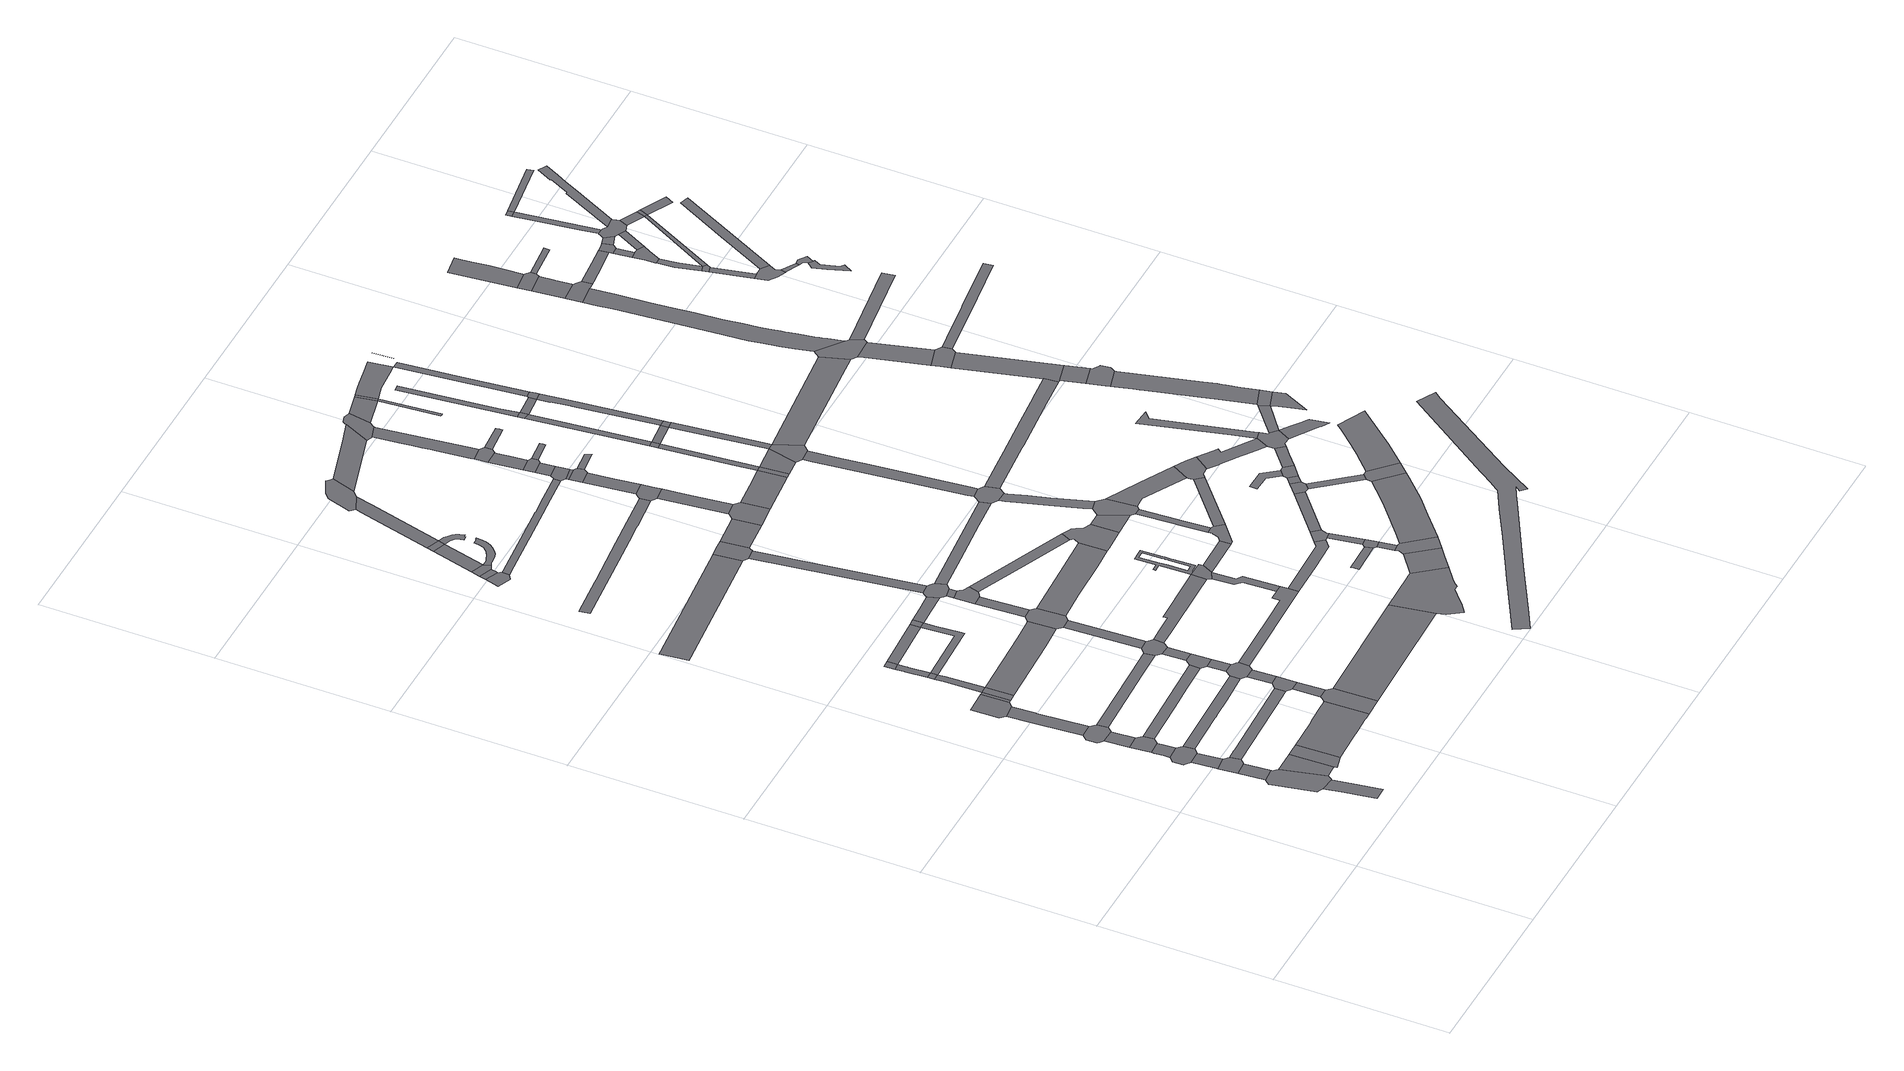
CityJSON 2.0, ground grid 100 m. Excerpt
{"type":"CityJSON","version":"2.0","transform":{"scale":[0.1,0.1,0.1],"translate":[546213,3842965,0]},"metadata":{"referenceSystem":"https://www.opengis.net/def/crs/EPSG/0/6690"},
"CityObjects":{
"road1":{"type":"Road","attributes":{"RoadStructureAttribute.sectionType":"1"},"geometry":[{"type":"MultiSurface","lod":"1","boundaries":[[[0,1,2,3,4,5,6,7,8,9]]]}]},
"road2":{"type":"Road","geometry":[{"type":"MultiSurface","lod":"1","boundaries":[[[10,11,12,13,14,15,16,17,0,9,18,19,20]]]}]},
"road3":{"type":"Road","attributes":{"RoadStructureAttribute.sectionType":"1"},"geometry":[{"type":"MultiSurface","lod":"1","boundaries":[[[21,22,23,24,12,11]]]}]},
"road4":{"type":"Road","geometry":[{"type":"MultiSurface","lod":"1","boundaries":[[[25,26,27,23,22,28,29,30]]]}]},
"road5":{"type":"Road","attributes":{"RoadStructureAttribute.sectionType":"1"},"geometry":[{"type":"MultiSurface","lod":"1","boundaries":[[[31,32,33,34,35,27,26]]]}]},
"road6":{"type":"Road","attributes":{"RoadStructureAttribute.sectionType":"1"},"geometry":[{"type":"MultiSurface","lod":"1","boundaries":[[[36,20,19,37]]]}]},
"road7":{"type":"Road","geometry":[{"type":"MultiSurface","lod":"1","boundaries":[[[38,39,40,41,42,43,33,32,44,45,46]]]}]},
"road8":{"type":"Road","attributes":{"RoadStructureAttribute.sectionType":"1"},"geometry":[{"type":"MultiSurface","lod":"1","boundaries":[[[47,48,49,50,51,52,53,39,38]]]}]},
"road9":{"type":"Road","geometry":[{"type":"MultiSurface","lod":"1","boundaries":[[[54,55,56,50,49,57,58]]]}]},
"road10":{"type":"Road","attributes":{"RoadStructureAttribute.sectionType":"1"},"geometry":[{"type":"MultiSurface","lod":"1","boundaries":[[[59,55,54,60]]]}]},
"road11":{"type":"Road","geometry":[{"type":"MultiSurface","lod":"1","boundaries":[[[61,62,36,37,63,64]]]}]},
"road12":{"type":"Road","geometry":[{"type":"MultiSurface","lod":"1","boundaries":[[[65,66,67,68,69,70,71,59,60,72,73,74,75,76]]]}]},
"road13":{"type":"Road","attributes":{"RoadStructureAttribute.sectionType":"1"},"geometry":[{"type":"MultiSurface","lod":"1","boundaries":[[[77,78,79,80,81,82,83,65,76]]]}]},
"road14":{"type":"Road","geometry":[{"type":"MultiSurface","lod":"1","boundaries":[[[84,85,86,87,81,80,88]]]}]},
"road15":{"type":"Road","attributes":{"RoadStructureAttribute.sectionType":"1"},"geometry":[{"type":"MultiSurface","lod":"1","boundaries":[[[89,90,91,92,93,30,29,94,95,96]]]}]},
"road16":{"type":"Road","attributes":{"RoadStructureAttribute.sectionType":"1"},"geometry":[{"type":"MultiSurface","lod":"1","boundaries":[[[97,84,88,98]]]}]},
"road17":{"type":"Road","attributes":{"RoadStructureAttribute.sectionType":"1"},"geometry":[{"type":"MultiSurface","lod":"1","boundaries":[[[99,100,101,102,103,61,64,104,105,106,107,108]]]}]},
"road18":{"type":"Road","geometry":[{"type":"MultiSurface","lod":"1","boundaries":[[[109,97,98,110]]]}]},
"road19":{"type":"Road","attributes":{"RoadStructureAttribute.sectionType":"1"},"geometry":[{"type":"MultiSurface","lod":"1","boundaries":[[[111,112,113,46,45,114,115,116,117,118]]]}]},
"road20":{"type":"Road","attributes":{"RoadStructureAttribute.sectionType":"1"},"geometry":[{"type":"MultiSurface","lod":"1","boundaries":[[[119,120,121,122,123,124,97,109]]]}]},
"road21":{"type":"Road","attributes":{"RoadStructureAttribute.sectionType":"1"},"geometry":[{"type":"MultiSurface","lod":"1","boundaries":[[[125,126,58,57,127,128,129]]]}]},
"road22":{"type":"Road","geometry":[{"type":"MultiSurface","lod":"1","boundaries":[[[130,131,132,122,121]]]}]},
"road23":{"type":"Road","attributes":{"RoadStructureAttribute.sectionType":"1"},"geometry":[{"type":"MultiSurface","lod":"1","boundaries":[[[133,134,135,136,137,138,139,140,141,142,131,130]]]}]},
"road24":{"type":"Road","attributes":{"RoadStructureAttribute.sectionType":"1"},"geometry":[{"type":"MultiSurface","lod":"1","boundaries":[[[143,144,145,146,73,72,147,148]]]}]},
"road25":{"type":"Road","geometry":[{"type":"MultiSurface","lod":"1","boundaries":[[[149,150,138,137]]]}]},
"road26":{"type":"Road","geometry":[{"type":"MultiSurface","lod":"1","boundaries":[[[151,152,153,154,99,108,155,156]]]}]},
"road27":{"type":"Road","attributes":{"RoadStructureAttribute.sectionType":"1"},"geometry":[{"type":"MultiSurface","lod":"1","boundaries":[[[157,158,159,153,152]]]}]},
"road28":{"type":"Road","geometry":[{"type":"MultiSurface","lod":"1","boundaries":[[[160,161,89,96,162,163,158,157]]]}]},
"road29":{"type":"Road","attributes":{"RoadStructureAttribute.sectionType":"1"},"geometry":[{"type":"MultiSurface","lod":"1","boundaries":[[[164,165,166,167,109,110,168,169]]]}]},
"road30":{"type":"Road","attributes":{"RoadStructureAttribute.sectionType":"1"},"geometry":[{"type":"MultiSurface","lod":"1","boundaries":[[[170,171,172,173,174,175,176,177,178,179,130,121]]]}]},
"road31":{"type":"Road","attributes":{"RoadStructureAttribute.sectionType":"1"},"geometry":[{"type":"MultiSurface","lod":"1","boundaries":[[[180,149,137,176]]]}]},
"road32":{"type":"Road","attributes":{"RoadStructureAttribute.sectionType":"1"},"geometry":[{"type":"MultiSurface","lod":"1","boundaries":[[[181,161,160,182]]]}]},
"road33":{"type":"Road","geometry":[{"type":"MultiSurface","lod":"1","boundaries":[[[183,184,185,186,111,118,187,188,181,182,189,190,191,192]]]}]},
"road34":{"type":"Road","attributes":{"RoadStructureAttribute.sectionType":"1"},"geometry":[{"type":"MultiSurface","lod":"1","boundaries":[[[193,194,195,186,185]]]}]},
"road35":{"type":"Road","geometry":[{"type":"MultiSurface","lod":"1","boundaries":[[[196,197,198,125,129,195,194]]]}]},
"road36":{"type":"Road","attributes":{"RoadStructureAttribute.sectionType":"1"},"geometry":[{"type":"MultiSurface","lod":"1","boundaries":[[[199,198,197,200]]]}]},
"road37":{"type":"Road","attributes":{"RoadStructureAttribute.sectionType":"1"},"geometry":[{"type":"MultiSurface","lod":"1","boundaries":[[[201,202,203,204,205,206]]]}]},
"road38":{"type":"Road","geometry":[{"type":"MultiSurface","lod":"1","boundaries":[[[207,208,209,210,211,212,143,148,199,200,213,214,215,216]]]}]},
"road39":{"type":"Road","geometry":[{"type":"MultiSurface","lod":"1","boundaries":[[[217,180,176,175]]]}]},
"road40":{"type":"Road","geometry":[{"type":"MultiSurface","lod":"1","boundaries":[[[218,219,220,221,222,223,224,225,226]]]}]},
"road41":{"type":"Road","attributes":{"RoadStructureAttribute.sectionType":"1"},"geometry":[{"type":"MultiSurface","lod":"1","boundaries":[[[227,228,210,209]]]}]},
"road42":{"type":"Road","attributes":{"RoadStructureAttribute.sectionType":"1"},"geometry":[{"type":"MultiSurface","lod":"1","boundaries":[[[229,218,226,230,231]]]}]},
"road43":{"type":"Road","geometry":[{"type":"MultiSurface","lod":"1","boundaries":[[[232,229,231,233,234]]]}]},
"road44":{"type":"Road","attributes":{"RoadStructureAttribute.sectionType":"1"},"geometry":[{"type":"MultiSurface","lod":"1","boundaries":[[[235,236,217,175,237,238]]]}]},
"road45":{"type":"Road","geometry":[{"type":"MultiSurface","lod":"1","boundaries":[[[239,240,164,169,241,228,227,242,243,244]]]}]},
"road46":{"type":"Road","attributes":{"RoadStructureAttribute.sectionType":"1"},"geometry":[{"type":"MultiSurface","lod":"1","boundaries":[[[245,156,155,246,247,248,249,250]]]}]},
"road47":{"type":"Road","attributes":{"RoadStructureAttribute.sectionType":"1"},"geometry":[{"type":"MultiSurface","lod":"1","boundaries":[[[251,232,234,252]]]}]},
"road48":{"type":"Road","attributes":{"RoadStructureAttribute.sectionType":"1"},"geometry":[{"type":"MultiSurface","lod":"1","boundaries":[[[253,254,240,239]]]}]},
"road49":{"type":"Road","attributes":{"RoadStructureAttribute.sectionType":"1"},"geometry":[{"type":"MultiSurface","lod":"1","boundaries":[[[255,256,257,258,259,260,261,262,263,264,265,266,267,268,269,270,271,272,273,274,234,233]]]}]},
"road50":{"type":"Road","geometry":[{"type":"MultiSurface","lod":"1","boundaries":[[[275,251,252,276]]]}]},
"road51":{"type":"Road","attributes":{"RoadStructureAttribute.sectionType":"1"},"geometry":[{"type":"MultiSurface","lod":"1","boundaries":[[[277,278,279,280,281,192,191,282,283]]]}]},
"road52":{"type":"Road","attributes":{"RoadStructureAttribute.sectionType":"1"},"geometry":[{"type":"MultiSurface","lod":"1","boundaries":[[[284,285,286,287]]]}]},
"road53":{"type":"Road","geometry":[{"type":"MultiSurface","lod":"1","boundaries":[[[288,289,287,286,254,253,290,291,292,293]]]}]},
"road54":{"type":"Road","geometry":[{"type":"MultiSurface","lod":"1","boundaries":[[[294,295,296,297,298,299,235,238,300,301,302,285,284,303,304,305,306]]]}]},
"road55":{"type":"Road","attributes":{"RoadStructureAttribute.sectionType":"1"},"geometry":[{"type":"MultiSurface","lod":"1","boundaries":[[[307,308,309,310,311,312,313,314,315,316,317,318,319,320,321]]]}]},
"road56":{"type":"Road","attributes":{"RoadStructureAttribute.sectionType":"1"},"geometry":[{"type":"MultiSurface","lod":"1","boundaries":[[[322,323,324,325,326,327,328,329,330,331,332,333,334,276,252]]]}]},
"road57":{"type":"Road","attributes":{"RoadStructureAttribute.sectionType":"1"},"geometry":[{"type":"MultiSurface","lod":"1","boundaries":[[[335,336,337,338,339,216,215,340,341,342]]]}]},
"road58":{"type":"Road","attributes":{"RoadStructureAttribute.sectionType":"1"},"geometry":[{"type":"MultiSurface","lod":"1","boundaries":[[[343,344,345,297,296]]]}]},
"road59":{"type":"Road","attributes":{"RoadStructureAttribute.sectionType":"1"},"geometry":[{"type":"MultiSurface","lod":"1","boundaries":[[[346,347,348,349,275,276]]]}]},
"road60":{"type":"Road","geometry":[{"type":"MultiSurface","lod":"1","boundaries":[[[350,351,201,206,352,345,344,353]]]}]},
"road61":{"type":"Road","attributes":{"RoadStructureAttribute.sectionType":"1"},"geometry":[{"type":"MultiSurface","lod":"1","boundaries":[[[354,355,244,243,356,357,358]]]}]},
"road62":{"type":"Road","attributes":{"RoadStructureAttribute.sectionType":"1"},"geometry":[{"type":"MultiSurface","lod":"1","boundaries":[[[359,360,361,362,363,224,223,364,365,366,367,368,369]]]}]},
"road63":{"type":"Road","attributes":{"RoadStructureAttribute.sectionType":"1"},"geometry":[{"type":"MultiSurface","lod":"1","boundaries":[[[293,292,370,371,372,373]]]}]},
"road64":{"type":"Road","geometry":[{"type":"MultiSurface","lod":"1","boundaries":[[[374,375,376,377,378,348,347,379,380,381]]]}]},
"road65":{"type":"Road","attributes":{"RoadStructureAttribute.sectionType":"1"},"geometry":[{"type":"MultiSurface","lod":"1","boundaries":[[[382,350,353,383]]]}]},
"road66":{"type":"Road","attributes":{"RoadStructureAttribute.sectionType":"1"},"geometry":[{"type":"MultiSurface","lod":"1","boundaries":[[[384,385,386,387,388,389,278,277]]]}]},
"road67":{"type":"Road","geometry":[{"type":"MultiSurface","lod":"1","boundaries":[[[390,391,392,335,342,387,386,393]]]}]},
"road68":{"type":"Road","geometry":[{"type":"MultiSurface","lod":"1","boundaries":[[[394,395,396,397,245,250,398,399,400,401,402,403,404,405,406,407]]]}]},
"road69":{"type":"Road","geometry":[{"type":"MultiSurface","lod":"1","boundaries":[[[335,392,408,409,410,411,412,413,414,415,416,417,418,419,420,421,422,423,424],[425,426,427,428,429,430,431,432,433,434,435,436,437,438]]]}]},
"road70":{"type":"Road","attributes":{"RoadStructureAttribute.sectionType":"1"},"geometry":[{"type":"MultiSurface","lod":"1","boundaries":[[[439,440,306,305,441,442,443]]]}]},
"road71":{"type":"Road","geometry":[{"type":"MultiSurface","lod":"1","boundaries":[[[444,445,446,382,383,447,448]]]}]},
"road72":{"type":"Road","attributes":{"RoadStructureAttribute.sectionType":"1"},"geometry":[{"type":"MultiSurface","lod":"1","boundaries":[[[449,393,386,450]]]}]},
"road73":{"type":"Road","geometry":[{"type":"MultiSurface","lod":"1","boundaries":[[[451,452,283,282,453,454,455]]]}]},
"road74":{"type":"Road","attributes":{"RoadStructureAttribute.sectionType":"1"},"geometry":[{"type":"MultiSurface","lod":"1","boundaries":[[[456,457,458,459,460,445,444]]]}]},
"road75":{"type":"Road","geometry":[{"type":"MultiSurface","lod":"1","boundaries":[[[461,462,463,464,307,321,465,459,458]]]}]},
"road76":{"type":"Road","geometry":[{"type":"MultiSurface","lod":"1","boundaries":[[[466,467,468,469,373,372,371,470,471,354,358,472,473,474]]]}]},
"road77":{"type":"Road","geometry":[{"type":"MultiSurface","lod":"1","boundaries":[[[475,476,477,478,479]]]}]},
"road78":{"type":"Road","attributes":{"RoadStructureAttribute.sectionType":"1"},"geometry":[{"type":"MultiSurface","lod":"1","boundaries":[[[480,481,482,463,462]]]}]},
"road79":{"type":"Road","attributes":{"RoadStructureAttribute.sectionType":"1"},"geometry":[{"type":"MultiSurface","lod":"1","boundaries":[[[483,484,381,380,485,486,487,488]]]}]},
"road80":{"type":"Road","attributes":{"RoadStructureAttribute.sectionType":"1"},"geometry":[{"type":"MultiSurface","lod":"1","boundaries":[[[489,490,394,407,491,492]]]}]},
"road81":{"type":"Road","geometry":[{"type":"MultiSurface","lod":"1","boundaries":[[[493,494,495,496,359,369,497,498]]]}]},
"road82":{"type":"Road","attributes":{"RoadStructureAttribute.sectionType":"1"},"geometry":[{"type":"MultiSurface","lod":"1","boundaries":[[[498,497,499,500]]]}]},
"road83":{"type":"Road","geometry":[{"type":"MultiSurface","lod":"1","boundaries":[[[500,499,482,481,501,502]]]}]},
"road84":{"type":"Road","attributes":{"RoadStructureAttribute.sectionType":"1"},"geometry":[{"type":"MultiSurface","lod":"1","boundaries":[[[503,504,495,494]]]}]},
"road85":{"type":"Road","attributes":{"RoadStructureAttribute.sectionType":"1"},"geometry":[{"type":"MultiSurface","lod":"1","boundaries":[[[505,506,448,447,507]]]}]},
"road86":{"type":"Road","geometry":[{"type":"MultiSurface","lod":"1","boundaries":[[[508,509,510,511,512,513,514,449,450,515,516,517]]]}]},
"road87":{"type":"Road","geometry":[{"type":"MultiSurface","lod":"1","boundaries":[[[518,519,504,503,520,521]]]}]},
"road88":{"type":"Road","attributes":{"RoadStructureAttribute.sectionType":"1"},"geometry":[{"type":"MultiSurface","lod":"1","boundaries":[[[522,474,473,523]]]}]},
"road89":{"type":"Road","attributes":{"RoadStructureAttribute.sectionType":"1"},"geometry":[{"type":"MultiSurface","lod":"1","boundaries":[[[524,525,526,527,519,518]]]}]},
"road90":{"type":"Road","attributes":{"RoadStructureAttribute.sectionType":"1"},"geometry":[{"type":"MultiSurface","lod":"1","boundaries":[[[528,529,530,531]]]}]},
"road91":{"type":"Road","geometry":[{"type":"MultiSurface","lod":"1","boundaries":[[[532,533,475,479,529,528]]]}]},
"road92":{"type":"Road","attributes":{"RoadStructureAttribute.sectionType":"1"},"geometry":[{"type":"MultiSurface","lod":"1","boundaries":[[[534,535,533,532]]]}]},
"road93":{"type":"Road","geometry":[{"type":"MultiSurface","lod":"1","boundaries":[[[536,451,455,535,534,537,538]]]}]},
"road94":{"type":"Road","geometry":[{"type":"MultiSurface","lod":"1","boundaries":[[[531,530,539,540,489,492,541,542]]]}]},
"road95":{"type":"Road","geometry":[{"type":"MultiSurface","lod":"1","boundaries":[[[543,544,527,526,545,546,547]]]}]},
"road96":{"type":"Road","attributes":{"RoadStructureAttribute.sectionType":"1"},"geometry":[{"type":"MultiSurface","lod":"1","boundaries":[[[548,549,550,510,509,551,552,553]]]}]},
"road97":{"type":"Road","geometry":[{"type":"MultiSurface","lod":"1","boundaries":[[[554,555,556,557,502,501]]]}]},
"road98":{"type":"Road","attributes":{"RoadStructureAttribute.sectionType":"1"},"geometry":[{"type":"MultiSurface","lod":"1","boundaries":[[[558,559,560,561,562,563,564,565,566,567,544,543]]]}]},
"road99":{"type":"Road","geometry":[{"type":"MultiSurface","lod":"1","boundaries":[[[568,569,570,571,522,523,572,548,553,573,574,575]]]}]},
"road100":{"type":"Road","attributes":{"RoadStructureAttribute.sectionType":"1"},"geometry":[{"type":"MultiSurface","lod":"1","boundaries":[[[576,577,578,579,580,569,568,581,582,583,584,585]]]}]},
"road101":{"type":"Road","geometry":[{"type":"MultiSurface","lod":"1","boundaries":[[[586,587,588,521,520]]]}]},
"road102":{"type":"Road","geometry":[{"type":"MultiSurface","lod":"1","boundaries":[[[589,590,591,439,443,576,585,592,593]]]}]},
"road103":{"type":"Road","geometry":[{"type":"MultiSurface","lod":"1","boundaries":[[[594,505,507,595]]]}]},
"road104":{"type":"Road","geometry":[{"type":"MultiSurface","lod":"1","boundaries":[[[596,597,598,599,483,488,600,561,560,601,602,603]]]}]},
"road105":{"type":"Road","geometry":[{"type":"MultiSurface","lod":"1","boundaries":[[[604,605,606,547,546]]]}]},
"road106":{"type":"Road","attributes":{"RoadStructureAttribute.sectionType":"1"},"geometry":[{"type":"MultiSurface","lod":"1","boundaries":[[[607,608,609,505,594]]]}]},
"road107":{"type":"Road","attributes":{"RoadStructureAttribute.sectionType":"1"},"geometry":[{"type":"MultiSurface","lod":"1","boundaries":[[[610,611,612,613,614,615,616,617,618,590,589]]]}]},
"road108":{"type":"Road","attributes":{"RoadStructureAttribute.sectionType":"1"},"geometry":[{"type":"MultiSurface","lod":"1","boundaries":[[[619,620,594,595,621]]]}]},
"road109":{"type":"Road","attributes":{"RoadStructureAttribute.sectionType":"1"},"geometry":[{"type":"MultiSurface","lod":"1","boundaries":[[[622,536,538,623]]]}]},
"road110":{"type":"Road","attributes":{"RoadStructureAttribute.sectionType":"1"},"geometry":[{"type":"MultiSurface","lod":"1","boundaries":[[[624,517,516,625]]]}]},
"road111":{"type":"Road","geometry":[{"type":"MultiSurface","lod":"1","boundaries":[[[626,627,608,607]]]}]},
"road112":{"type":"Road","attributes":{"RoadStructureAttribute.sectionType":"1"},"geometry":[{"type":"MultiSurface","lod":"1","boundaries":[[[628,575,574,629,630,631,632,633,634]]]}]},
"road113":{"type":"Road","geometry":[{"type":"MultiSurface","lod":"1","boundaries":[[[635,619,621,614,613,636]]]}]},
"road114":{"type":"Road","attributes":{"RoadStructureAttribute.sectionType":"1"},"geometry":[{"type":"MultiSurface","lod":"1","boundaries":[[[637,603,602,638,639,640]]]}]},
"road115":{"type":"Road","attributes":{"RoadStructureAttribute.sectionType":"1"},"geometry":[{"type":"MultiSurface","lod":"1","boundaries":[[[641,642,627,626,643]]]}]},
"road116":{"type":"Road","attributes":{"RoadStructureAttribute.sectionType":"1"},"geometry":[{"type":"MultiSurface","lod":"1","boundaries":[[[644,645,646,647,648,542,541,649,650,651,652]]]}]},
"road117":{"type":"Road","attributes":{"RoadStructureAttribute.sectionType":"1"},"geometry":[{"type":"MultiSurface","lod":"1","boundaries":[[[653,654,626,607,655,656]]]}]},
"road118":{"type":"Road","attributes":{"RoadStructureAttribute.sectionType":"1"},"geometry":[{"type":"MultiSurface","lod":"1","boundaries":[[[657,658,659,660,661,662,663,664,665,666,667,668,669,670,671,672,673,674,675,676,677,678,679]]]}]},
"road119":{"type":"Road","geometry":[{"type":"MultiSurface","lod":"1","boundaries":[[[680,681,682,683,684,640]]]}]},
"road120":{"type":"Road","attributes":{"RoadStructureAttribute.sectionType":"1"},"geometry":[{"type":"MultiSurface","lod":"1","boundaries":[[[685,686,687,656,688,689,619,635]]]}]},
"road121":{"type":"Road","geometry":[{"type":"MultiSurface","lod":"1","boundaries":[[[690,691,692,641,643]]]}]},
"road122":{"type":"Road","geometry":[{"type":"MultiSurface","lod":"1","boundaries":[[[693,622,623,694,695,696]]]}]},
"road123":{"type":"Road","geometry":[{"type":"MultiSurface","lod":"1","boundaries":[[[697,637,640,684]]]}]},
"road124":{"type":"Road","geometry":[{"type":"MultiSurface","lod":"1","boundaries":[[[698,699,653,656,687]]]}]},
"road125":{"type":"Road","attributes":{"RoadStructureAttribute.sectionType":"1"},"geometry":[{"type":"MultiSurface","lod":"1","boundaries":[[[700,701,702,703,692,691]]]}]},
"road126":{"type":"Road","geometry":[{"type":"MultiSurface","lod":"1","boundaries":[[[704,705,706,707,708,709]]]}]},
"road127":{"type":"Road","attributes":{"RoadStructureAttribute.sectionType":"1"},"geometry":[{"type":"MultiSurface","lod":"1","boundaries":[[[710,690,643,711,712]]]}]},
"road128":{"type":"Road","attributes":{"RoadStructureAttribute.sectionType":"1"},"geometry":[{"type":"MultiSurface","lod":"1","boundaries":[[[713,693,696,714]]]}]},
"road129":{"type":"Road","geometry":[{"type":"MultiSurface","lod":"1","boundaries":[[[715,634,633,716,717,624,625,718,719,720,721,722]]]}]},
"road130":{"type":"Road","attributes":{"RoadStructureAttribute.sectionType":"1"},"geometry":[{"type":"MultiSurface","lod":"1","boundaries":[[[695,694,723,724]]]}]},
"road131":{"type":"Road","attributes":{"RoadStructureAttribute.sectionType":"1"},"geometry":[{"type":"MultiSurface","lod":"1","boundaries":[[[725,726,727,728,712,729,730,731,732,733,734,653,699]]]}]},
"road132":{"type":"Road","geometry":[{"type":"MultiSurface","lod":"1","boundaries":[[[709,708,713,714,735,736]]]}]},
"road133":{"type":"Road","attributes":{"RoadStructureAttribute.sectionType":"1"},"geometry":[{"type":"MultiSurface","lod":"1","boundaries":[[[737,738,739,740,697,684,741,742,743,744,745]]]}]},
"road134":{"type":"Road","geometry":[{"type":"MultiSurface","lod":"1","boundaries":[[[746,747,748,710,712,728]]]}]},
"road135":{"type":"Road","geometry":[{"type":"MultiSurface","lod":"1","boundaries":[[[749,724,723,750,644,652,751,752]]]}]},
"road136":{"type":"Road","attributes":{"RoadStructureAttribute.sectionType":"1"},"geometry":[{"type":"MultiSurface","lod":"1","boundaries":[[[753,754,755,756,757,758,593,592,759,760,761,762]]]}]},
"road137":{"type":"Road","attributes":{"RoadStructureAttribute.sectionType":"1"},"geometry":[{"type":"MultiSurface","lod":"1","boundaries":[[[763,764,765,748,747,766,767,768]]]}]},
"road138":{"type":"Road","attributes":{"RoadStructureAttribute.sectionType":"1"},"geometry":[{"type":"MultiSurface","lod":"1","boundaries":[[[769,770,771,772,773,722,721,774,775,776,777,778,779,780]]]}]},
"road139":{"type":"Road","attributes":{"RoadStructureAttribute.sectionType":"1"},"geometry":[{"type":"MultiSurface","lod":"1","boundaries":[[[781,736,735,782,783]]]}]},
"road140":{"type":"Road","attributes":{"RoadStructureAttribute.sectionType":"1"},"geometry":[{"type":"MultiSurface","lod":"1","boundaries":[[[784,635,636,785,786]]]}]},
"road141":{"type":"Road","attributes":{"RoadStructureAttribute.sectionType":"1"},"geometry":[{"type":"MultiSurface","lod":"1","boundaries":[[[787,788,789]]]}]},
"road142":{"type":"Road","geometry":[{"type":"MultiSurface","lod":"1","boundaries":[[[790,791,780,779,781,783,792,793,794,795]]]}]},
"road143":{"type":"Road","attributes":{"RoadStructureAttribute.sectionType":"1"},"geometry":[{"type":"MultiSurface","lod":"1","boundaries":[[[796,797,798,799,800,801,780,791]]]}]},
"road144":{"type":"Road","attributes":{"RoadStructureAttribute.sectionType":"1"},"geometry":[{"type":"MultiSurface","lod":"1","boundaries":[[[802,803,804,805,806,807,808,752,751,809,810,811]]]}]},
"road145":{"type":"Road","attributes":{"RoadStructureAttribute.sectionType":"1"},"geometry":[{"type":"MultiSurface","lod":"1","boundaries":[[[812,813,814,815,816,794,793,817,818,819,820,821]]]}]},
"road146":{"type":"Road","attributes":{"RoadStructureAttribute.sectionType":"1"},"geometry":[{"type":"MultiSurface","lod":"1","boundaries":[[[822,795,794,823]]]}]},
"road147":{"type":"Road","attributes":{"function":"3","RoadStructureAttribute.sectionType":"1"},"geometry":[{"type":"MultiSurface","lod":"1","boundaries":[[[824,823,825,826,827,828,829,830]]]}]},
"road148":{"type":"Road","geometry":[{"type":"MultiSurface","lod":"1","boundaries":[[[831,832,833,822,823,824]]]}]},
"road149":{"type":"Road","attributes":{"function":"3","RoadStructureAttribute.sectionType":"1"},"geometry":[{"type":"MultiSurface","lod":"1","boundaries":[[[834,835,836,837,838,839,840,841,842,843,844,845,846,847,848,849,850,832,831]]]}]},
"road150":{"type":"Road","geometry":[{"type":"MultiSurface","lod":"1","boundaries":[[[851,852,853,854]]]}]},
"road151":{"type":"Road","geometry":[{"type":"MultiSurface","lod":"1","boundaries":[[[855,856,857,854,853,858,841,840,859,860,861,862]]]}]},
"road152":{"type":"Road","attributes":{"function":"3","RoadStructureAttribute.sectionType":"1"},"geometry":[{"type":"MultiSurface","lod":"1","boundaries":[[[863,864,865,866,867,753,762,852,851]]]}]},
"road153":{"type":"Road","attributes":{"function":"3","RoadStructureAttribute.sectionType":"1"},"geometry":[{"type":"MultiSurface","lod":"1","boundaries":[[[868,869,870,871,872]]]}]},
"road154":{"type":"Road","geometry":[{"type":"MultiSurface","lod":"1","boundaries":[[[873,784,786,869,868,874,875,876,877,878]]]}]},
"road155":{"type":"Road","geometry":[{"type":"MultiSurface","lod":"1","boundaries":[[[879,872,871,880,866,865,881,882,883]]]}]},
"road156":{"type":"Road","attributes":{"function":"3","RoadStructureAttribute.sectionType":"1"},"geometry":[{"type":"MultiSurface","lod":"1","boundaries":[[[884,885,886,887,888,889,890,891,892,893,894,895,896,897,898,899,900,901,902,903,904,905,906,907,908,909,910,911,873,878]]]}]},
"road157":{"type":"Road","geometry":[{"type":"MultiSurface","lod":"1","boundaries":[[[912,913,914,903,902,915,916,917]]]}]},
"road158":{"type":"Road","attributes":{"function":"3","RoadStructureAttribute.sectionType":"1"},"geometry":[{"type":"MultiSurface","lod":"1","boundaries":[[[918,919,920,921,922,914,913]]]}]},
"road159":{"type":"Road","geometry":[{"type":"MultiSurface","lod":"1","boundaries":[[[923,924,925,926,922,921,927,928,929]]]}]},
"road160":{"type":"Road","attributes":{"function":"3","RoadStructureAttribute.sectionType":"1"},"geometry":[{"type":"MultiSurface","lod":"1","boundaries":[[[930,931,932,933,934,935,936,926,925]]]}]},
"road161":{"type":"Road","attributes":{"RoadStructureAttribute.sectionType":"1"},"geometry":[{"type":"MultiSurface","lod":"1","boundaries":[[[937,938,877,876,939]]]}]},
"road162":{"type":"Road","attributes":{"RoadStructureAttribute.sectionType":"1"},"geometry":[{"type":"MultiSurface","lod":"1","boundaries":[[[940,941,942,943,944,883,882,945,946]]]}]},
"road163":{"type":"Road","attributes":{"RoadStructureAttribute.sectionType":"1"},"geometry":[{"type":"MultiSurface","lod":"1","boundaries":[[[947,948,917,916,949,950,951,952]]]}]},
"road164":{"type":"Road","attributes":{"RoadStructureAttribute.sectionType":"1"},"geometry":[{"type":"MultiSurface","lod":"1","boundaries":[[[953,954,955,956,929,928]]]}]},
"road165":{"type":"Road","attributes":{"RoadStructureAttribute.sectionType":"1"},"geometry":[{"type":"MultiSurface","lod":"1","boundaries":[[[957,958,959,960,961]]]}]},
"road166":{"type":"Road","geometry":[{"type":"MultiSurface","lod":"1","boundaries":[[[962,963,959,958,964]]]}]},
"road167":{"type":"Road","geometry":[{"type":"MultiSurface","lod":"1","boundaries":[[[961,960,965,966,967,968,969,970,971]]]}]},
"road168":{"type":"Road","attributes":{"RoadStructureAttribute.sectionType":"1"},"geometry":[{"type":"MultiSurface","lod":"1","boundaries":[[[972,973,974,975,963,962]]]}]},
"road169":{"type":"Road","attributes":{"RoadStructureAttribute.sectionType":"1"},"geometry":[{"type":"MultiSurface","lod":"1","boundaries":[[[976,977,978,979]]]}]},
"road170":{"type":"Road","geometry":[{"type":"MultiSurface","lod":"1","boundaries":[[[979,978,980,981,974,973,982,983,984]]]}]},
"road171":{"type":"Road","attributes":{"RoadStructureAttribute.sectionType":"1"},"geometry":[{"type":"MultiSurface","lod":"1","boundaries":[[[968,967,985,986,987]]]}]},
"road172":{"type":"Road","geometry":[{"type":"MultiSurface","lod":"1","boundaries":[[[988,989,947,952,977,976,990]]]}]},
"road173":{"type":"Road","attributes":{"RoadStructureAttribute.sectionType":"1"},"geometry":[{"type":"MultiSurface","lod":"1","boundaries":[[[991,992,993,994,995,996,997,998,999]]]}]},
"road174":{"type":"Road","geometry":[{"type":"MultiSurface","lod":"1","boundaries":[[[1000,987,986,1001,991,999,1002]]]}]},
"road175":{"type":"Road","attributes":{"RoadStructureAttribute.sectionType":"1"},"geometry":[{"type":"MultiSurface","lod":"1","boundaries":[[[1003,988,990,1004]]]}]},
"road176":{"type":"Road","attributes":{"RoadStructureAttribute.sectionType":"1"},"geometry":[{"type":"MultiSurface","lod":"1","boundaries":[[[1005,984,983,1006]]]}]},
"road177":{"type":"Road","attributes":{"RoadStructureAttribute.sectionType":"1"},"geometry":[{"type":"MultiSurface","lod":"1","boundaries":[[[1007,962,964,1008]]]}]},
"road178":{"type":"Road","geometry":[{"type":"MultiSurface","lod":"1","boundaries":[[[1009,1010,1011,1003,1004,1005,1006,1012,1013,1014,1015,1016,1017,1018,1019,1020,1021,1022]]]}]},
"road179":{"type":"Road","attributes":{"RoadStructureAttribute.sectionType":"1"},"geometry":[{"type":"MultiSurface","lod":"1","boundaries":[[[1023,1024,1025,1026,1027,1009,1022]]]}]},
"road180":{"type":"Road","geometry":[{"type":"MultiSurface","lod":"1","boundaries":[[[1028,1029,1025,1024]]]}]},
"road181":{"type":"Road","attributes":{"RoadStructureAttribute.sectionType":"1"},"geometry":[{"type":"MultiSurface","lod":"1","boundaries":[[[1030,1031,971,970,1032,1033]]]}]},
"road182":{"type":"Road","attributes":{"RoadStructureAttribute.sectionType":"1"},"geometry":[{"type":"MultiSurface","lod":"1","boundaries":[[[1015,1014,1007,1034]]]}]},
"road183":{"type":"Road","geometry":[{"type":"MultiSurface","lod":"1","boundaries":[[[1034,1007,1008,1035]]]}]},
"road184":{"type":"Road","attributes":{"RoadStructureAttribute.sectionType":"1"},"geometry":[{"type":"MultiSurface","lod":"1","boundaries":[[[1035,1008,1036,1037]]]}]},
"road185":{"type":"Road","attributes":{"RoadStructureAttribute.sectionType":"1"},"geometry":[{"type":"MultiSurface","lod":"1","boundaries":[[[1038,1028,1024,1039]]]}]},
"road186":{"type":"Road","attributes":{"RoadStructureAttribute.sectionType":"1"},"geometry":[{"type":"MultiSurface","lod":"1","boundaries":[[[1040,1041,1042,1043,1044,1019,1018,1045,1046,1047,1048]]]}]}
},
"vertices":[
[487,417,0],[506,306,0],[522,208,0],[534,134,0],[614,138,0],[605,192,0],[605,196,0],[601,221,0],[587,307,0],[571,408,0],
[504,718,0],[504,720,0],[422,713,0],[399,684,0],[398,683,0],[452,436,0],[453,435,0],[472,425,0],[575,415,0],[591,440,0],[530,689,0],
[494,836,0],[491,871,0],[411,864,0],[424,715,0],
[502,966,0],[480,984,0],[402,972,0],[507,887,0],[518,898,0],[510,959,0],
[480,987,0],[468,1122,0],[388,1118,0],[389,1117,0],[401,980,0],
[660,693,0],[666,443,0],
[458,1238,0],[379,1235,0],[360,1217,0],[351,1208,0],[354,1147,0],[365,1137,0],[484,1139,0],[492,1148,0],[487,1210,0],
[456,1261,0],[453,1316,0],[451,1343,0],[372,1337,0],[373,1323,0],[377,1270,0],[379,1236,0],
[443,1460,0],[363,1455,0],[368,1396,0],[477,1372,0],[472,1431,0],
[353,1595,0],[433,1595,0],
[744,696,0],[699,694,0],[670,424,0],[750,446,0],
[346,1713,0],[345,1712,0],[328,1692,0],[320,1682,0],[322,1621,0],[334,1612,0],[353,1597,0],[458,1624,0],[453,1685,0],[443,1695,0],[425,1712,0],[424,1713,0],
[404,2005,0],[404,2007,0],[395,2138,0],[395,2139,0],[315,2131,0],[324,2001,0],[328,1957,0],
[417,2326,0],[283,2320,0],[288,2161,0],[314,2132,0],[423,2166,0],
[1105,984,0],[919,976,0],[587,962,0],[572,961,0],[562,961,0],[919,915,0],[974,918,0],[1107,924,0],
[435,2327,0],[440,2167,0],
[1118,711,0],[1085,710,0],[1082,709,0],[954,703,0],[922,701,0],[924,453,0],[978,455,0],[1073,458,0],[1088,459,0],[1126,460,0],
[478,2329,0],[483,2169,0],
[1098,1234,0],[916,1226,0],[746,1219,0],[758,1160,0],[772,1160,0],[785,1161,0],[917,1166,0],[1097,1175,0],
[468,2554,0],[467,2556,0],[466,2592,0],[426,2590,0],[428,2555,0],[428,2553,0],
[1088,1458,0],[914,1450,0],[740,1383,0],[915,1392,0],[1087,1398,0],
[464,2632,0],[424,2630,0],[426,2599,0],
[455,2756,0],[455,2761,0],[454,2773,0],[454,2774,0],[452,2812,0],[412,2809,0],[414,2772,0],[414,2771,0],[415,2760,0],[415,2753,0],
[1072,1710,0],[912,1703,0],[860,1701,0],[531,1688,0],[912,1644,0],[1079,1650,0],
[450,2872,0],[409,2870,0],
[1216,732,0],[1206,744,0],[1145,742,0],[1136,731,0],[1240,464,0],[1232,714,0],
[1198,902,0],[1139,899,0],[1141,852,0],
[1193,1016,0],[1133,1013,0],[1119,914,0],[1128,907,0],
[1046,2356,0],[1016,2354,0],[905,2347,0],[496,2330,0],[907,2188,0],[1055,2198,0],
[808,2608,0],[824,2609,0],[822,2627,0],[812,2776,0],[811,2824,0],[810,2834,0],[770,2832,0],[771,2822,0],[773,2776,0],[781,2646,0],
[767,2892,0],
[1127,1151,0],[1187,1151,0],
[1203,1249,0],[1193,1257,0],[1182,1266,0],[1122,1266,0],[1110,1165,0],[1117,1159,0],[1197,1162,0],[1202,1168,0],[1211,1179,0],[1214,1239,0],
[1178,1352,0],[1177,1375,0],[1117,1372,0],
[1176,1395,0],[1171,1490,0],[1112,1488,0],
[1105,1623,0],[1165,1620,0],
[844,4044,0],[28,3956,0],[6,3954,0],[24,3794,0],[51,3797,0],[861,3885,0],
[1181,1723,0],[1172,1730,0],[1161,1738,0],[1102,1738,0],[1092,1729,0],[1083,1720,0],[1175,1633,0],[1183,1643,0],[1191,1653,0],[1193,1713,0],
[808,2895,0],
[164,5012,0],[143,4930,0],[219,4900,0],[236,4911,0],[245,4917,0],[250,4918,0],[251,4959,0],[245,4969,0],[239,4979,0],
[1142,2173,0],[1081,2169,0],
[175,5050,0],[243,4992,0],[250,5021,0],
[188,5102,0],[277,5034,0],[264,5073,0],
[1004,2909,0],[900,2901,0],[900,2840,0],[1024,2846,0],
[1133,2387,0],[1074,2384,0],[1081,2170,0],[1150,2181,0],[1170,2201,0],[1161,2360,0],
[1955,740,0],[1305,466,0],[1539,475,0],[1669,479,0],[1818,484,0],[1997,491,0],
[253,5350,0],[329,5321,0],
[1120,2663,0],[1060,2660,0],
[296,5043,0],[299,5043,0],[346,5048,0],[371,5056,0],[388,5071,0],[406,5087,0],[425,5109,0],[435,5137,0],[442,5167,0],[445,5198,0],[435,5197,0],[435,5192,0],[403,5189,0],[400,5159,0],[390,5131,0],[378,5116,0],[365,5104,0],[341,5091,0],[318,5081,0],[301,5073,0],
[264,5391,0],[340,5361,0],
[1852,1306,0],[1808,1304,0],[1751,1302,0],[1752,1258,0],[1600,1253,0],[1856,1202,0],[1854,1262,0],
[1110,2831,0],[1053,2819,0],[1054,2779,0],[1113,2791,0],
[1136,2761,0],[1122,2779,0],[1130,2670,0],[1144,2681,0],[1153,2687,0],[1170,2746,0],
[1109,2926,0],[1096,2935,0],[1085,2944,0],[1025,2940,0],[1016,2928,0],[1009,2918,0],[1026,2845,0],[1032,2839,0],[1041,2830,0],[1121,2841,0],[1128,2848,0],[1139,2858,0],[1119,2918,0],
[1084,4574,0],[883,4551,0],[658,4527,0],[641,4525,0],[401,4499,0],[380,4497,0],[142,4471,0],[140,4471,0],[148,4412,0],[589,4460,0],[752,4477,0],[817,4484,0],[867,4490,0],[884,4491,0],[1091,4514,0],
[363,5309,0],[384,5294,0],[394,5279,0],[399,5266,0],[403,5246,0],[427,5249,0],[426,5257,0],[441,5258,0],[431,5287,0],[423,5304,0],[413,5319,0],[393,5336,0],[376,5349,0],
[1744,1758,0],[1684,1755,0],[1378,1744,0],[1379,1719,0],[1262,1715,0],[1279,1655,0],[1632,1666,0],[1741,1669,0],
[1012,3447,0],[953,3871,0],[890,3863,0],
[455,5799,0],[479,5892,0],[385,5850,0],[376,5818,0],
[952,4056,0],[888,4049,0],[890,3864,0],[969,3898,0],
[1724,2387,0],[1523,2377,0],[1344,2210,0],[1598,2221,0],[1729,2228,0],
[1038,5040,0],[879,5023,0],[758,5010,0],[756,5010,0],[264,4960,0],[269,4920,0],[541,4948,0],[560,4950,0],[760,4970,0],[879,4983,0],[1041,5000,0],
[1413,2575,0],[1727,2439,0],[1750,2491,0],[1752,2496,0],
[543,6073,0],[527,6089,0],[435,6046,0],[406,6019,0],[360,5878,0],[480,5896,0],[509,5924,0],[555,6062,0],
[1141,4077,0],[1159,3918,0],
[1843,1513,0],[1811,1536,0],[1804,1671,0],[1759,1646,0],[1766,1526,0],[1799,1493,0],
[1833,1760,0],[1799,1759,0],[1772,1759,0],[1834,1734,0],
[2231,748,0],[2225,748,0],[2208,747,0],[2188,747,0],[2005,466,0],[2013,440,0],[2066,365,0],[2122,404,0],[2176,456,0],[2212,486,0],[2240,487,0],[2255,503,0],[2284,532,0],[2356,589,0],
[1772,1768,0],[1798,1769,0],[1818,1770,0],[1813,1895,0],[1812,1907,0],[1811,1940,0],[1811,1945,0],[1810,1955,0],[1805,2077,0],[1766,2076,0],[1732,2075,0],[1736,1962,0],[1736,1954,0],[1696,1952,0],[1697,1937,0],[1737,1939,0],[1740,1859,0],[1763,1838,0],[1761,1896,0],[1758,1943,0],[1753,2059,0],[1767,2059,0],[1790,2060,0],[1795,1941,0],[1795,1936,0],[1795,1934,0],[1796,1916,0],[1796,1910,0],[1801,1792,0],[1795,1792,0],[1766,1790,0],
[1803,2989,0],[1386,2945,0],[1351,2881,0],[1631,2910,0],[1819,2929,0],
[1247,4120,0],[1169,4109,0],[1169,4107,0],[1294,3933,0],[1277,4092,0],
[2049,1741,0],[2051,1678,0],
[2248,1301,0],[2218,1275,0],[2071,1209,0],[2243,1215,0],[2287,1254,0],
[1217,4372,0],[1210,4433,0],[1202,4501,0],[1123,4492,0],[1124,4491,0],
[1195,4559,0],[1189,4615,0],[1110,4606,0],[1093,4585,0],[1104,4505,0],
[1841,2416,0],[1823,2448,0],[1809,2471,0],[1801,2474,0],[1743,2422,0],[1742,2419,0],[1752,2229,0],[1889,2235,0],[1884,2394,0],
[2323,1050,0],[2145,1044,0],[2146,1026,0],[2147,998,0],[2332,1004,0],
[1172,4759,0],[1155,4901,0],[1076,4892,0],
[978,6186,0],[867,6152,0],[539,5932,0],[632,5959,0],[869,6027,0],[906,6038,0],
[2354,846,0],[2352,842,0],[2435,651,0],[2483,689,0],
[1139,5034,0],[1134,5073,0],[1055,5064,0],[1040,5040,0],[1065,4984,0],[1143,4997,0],
[1067,4967,0],[1145,4980,0],
[1172,4929,0],[1167,4967,0],
[1125,5156,0],[1046,5147,0],
[1547,4122,0],[1418,4108,0],[1559,3961,0],
[2128,1823,0],[2123,1825,0],[2083,1822,0],[2084,1810,0],[2085,1798,0],[2085,1797,0],[2073,1761,0],[2069,1679,0],[2177,1772,0],[2138,1818,0],
[1117,5220,0],[1038,5211,0],[1143,5176,0],[1139,5212,0],
[1969,2397,0],[2035,2242,0],
[1105,5326,0],[1100,5366,0],[1096,5400,0],[1016,5399,0],
[2388,998,0],[2348,991,0],[2364,897,0],[2404,904,0],
[2375,1072,0],[2335,1065,0],
[2343,1259,0],[2303,1252,0],
[2310,1353,0],[2340,1275,0],[2349,1307,0],
[2366,885,0],[2368,874,0],[2553,744,0],[2423,898,0],
[1087,5485,0],[1008,5474,0],[1098,5403,0],[1117,5426,0],[1114,5466,0],
[2057,2222,0],[2071,2005,0],[2072,1987,0],[2112,1990,0],[2111,2008,0],[2098,2222,0],
[1294,4945,0],[1299,4945,0],[1292,4963,0],[1284,4980,0],
[1084,5509,0],[1021,6042,0],[1021,6047,0],[943,6024,0],[962,5864,0],[968,5812,0],[975,5756,0],[980,5710,0],[984,5676,0],[1005,5494,0],
[2059,2452,0],[2000,2438,0],[1991,2426,0],[1977,2408,0],[2057,2224,0],[2100,2224,0],[2117,2242,0],[2101,2413,0],
[1855,2903,0],[1865,2870,0],[1891,2787,0],[1933,2652,0],[1985,2485,0],[2010,2609,0],[1989,2673,0],[1954,2788,0],[1922,2886,0],[1918,2902,0],
[1267,5193,0],[1265,5209,0],[1264,5225,0],
[1896,3039,0],[1831,3029,0],[1829,3026,0],[1944,2938,0],[1927,3016,0],
[1577,4125,0],[1589,3964,0],
[1043,6216,0],[1026,6222,0],[987,6209,0],[980,6192,0],[936,6026,0],[1020,6050,0],[1042,6082,0],[1062,6209,0],
[1280,5441,0],[1278,5461,0],[1277,5481,0],
[1525,4665,0],[1491,4662,0],[1534,4235,0],
[1893,3072,0],[1832,3626,0],[1813,3803,0],[1797,3958,0],[1723,3950,0],[1729,3896,0],[1741,3796,0],[1756,3658,0],[1825,3063,0],
[1725,4141,0],[1582,4126,0],[1688,3975,0],
[2549,1556,0],[2587,1512,0],
[2434,2072,0],[2473,2026,0],
[1519,4710,0],[1487,4707,0],
[2293,2310,0],[2158,2244,0],[2184,2245,0],[2204,2234,0],[2257,2205,0],[2431,2110,0],[2483,2207,0],
[1764,4144,0],[1826,3991,0],
[1195,6242,0],[1203,6118,0],[1208,6119,0],[1216,6121,0],
[1412,5379,0],[1440,5134,0],[1448,5374,0],
[2809,1239,0],[2757,1190,0],[2658,1098,0],[2490,953,0],[2425,899,0],[2692,865,0],[2793,953,0],[2916,1076,0],[2946,1107,0],
[1658,4724,0],[1523,4711,0],[1528,4666,0],[1662,4681,0],
[3484,1302,0],[3115,762,0],[3057,677,0],[3055,675,0],[3020,625,0],[2895,556,0],[2835,522,0],[2694,443,0],[2484,326,0],[2401,280,0],[2051,84,0],[2094,4,0],[2232,80,0],[2532,248,0],[2676,328,0],[2970,491,0],[3027,522,0],[3091,557,0],[3064,520,0],[3098,490,0],[3209,676,0],[3556,1204,0],[3590,1244,0],
[1244,5777,0],[1252,5776,0],[1261,5775,0],[1261,5777,0],[1231,6124,0],
[1764,4145,0],[1710,4611,0],[1702,4686,0],[1663,4668,0],[1671,4607,0],
[1445,5422,0],[1442,5422,0],[1408,5418,0],
[2611,1609,0],[2617,1508,0],[2647,1537,0],[2650,1564,0],
[1210,6245,0],
[1700,4706,0],[1697,4727,0],
[1426,5539,0],[1366,6081,0],[1348,6079,0],[1331,6077,0],
[2621,1785,0],[2507,1788,0],[2505,1743,0],[2599,1740,0],[2656,1670,0],[2691,1699,0],
[1572,5433,0],[1450,5375,0],[1574,5388,0],
[2651,1643,0],[2690,1598,0],
[2551,2170,0],[2433,2087,0],[2433,2084,0],[2496,2046,0],[2512,2046,0],[2537,2047,0],[2539,2047,0],[2601,2135,0],
[2812,1272,0],[2844,1300,0],
[1643,5204,0],[1641,5217,0],[1640,5228,0],[1621,5393,0],[1582,5316,0],[1587,5317,0],[1600,5223,0],[1601,5217,0],[1603,5200,0],[1657,4734,0],
[2756,1654,0],[2717,1699,0],
[1476,6299,0],[1384,6281,0],[1305,6267,0],[1263,6258,0],[1231,6125,0],[1291,6141,0],[1318,6148,0],[1442,6159,0],[1495,6164,0],
[1619,5416,0],[1615,5446,0],[1575,5442,0],
[2846,1300,0],[2813,1271,0],[3005,1169,0],[2871,1299,0],
[2833,3109,0],[2659,3091,0],[2634,3088,0],[2475,3072,0],[2217,3046,0],[2105,3034,0],[2281,2972,0],[2308,2975,0],[2658,3011,0],[2841,3028,0],
[1495,6162,0],[1536,5788,0],[1549,5675,0],[1588,5680,0],[1575,5792,0],[1535,6160,0],
[2765,1986,0],[2752,1994,0],[2690,2038,0],[2706,2061,0],[2683,2077,0],[2595,2006,0],[2604,2000,0],[2707,1929,0],[2720,1920,0],[2780,1878,0],[2833,1841,0],[2868,1915,0],
[2836,1800,0],[2823,1712,0],[2874,1755,0],
[2497,4225,0],[2420,4055,0],[2549,4069,0],
[1551,6311,0],[1558,6191,0],[1558,6192,0],
[2927,1874,0],[2915,1926,0],[2892,1771,0],[2935,1770,0],[2974,1843,0],[2933,1879,0],
[2909,1954,0],[2776,2486,0],[2816,2524,0],[2710,2530,0],[2794,2216,0],[2838,2047,0],
[3144,1590,0],[3110,1552,0],[3036,1469,0],[3027,1459,0],[2959,1387,0],[2951,1380,0],[2934,1363,0],[3112,1286,0],[3274,1477,0],[3304,1511,0],
[3106,1750,0],[3082,1767,0],[3031,1803,0],[2985,1835,0],[2977,1841,0],[3073,1676,0],[3094,1662,0],[3098,1659,0],[3138,1631,0],[3120,1740,0],
[3106,2023,0],[3133,1967,0],
[3239,2004,0],[3134,1963,0],[3136,1957,0],[3145,1925,0],[3167,1842,0],[3182,1782,0],[3255,1938,0],
[3223,2070,0],[3116,2032,0],[3113,2029,0],
[3199,2168,0],[3185,2243,0],[3183,2254,0],[3177,2287,0],[3158,2361,0],[3044,2798,0],[3042,2804,0],[2925,2772,0],[2930,2752,0],[2936,2729,0],[2942,2706,0],[2954,2659,0],[2954,2657,0],[2962,2626,0],[2963,2622,0],[3039,2332,0],[3066,2228,0],
[2973,3060,0],[2855,3029,0],[2891,2897,0],[3008,2927,0],
[3047,2892,0],[3043,2895,0],[3011,2917,0],[2918,2797,0],[3058,2832,0],[3059,2834,0],[3061,2839,0],[3051,2892,0],
[2962,3102,0],[2946,3164,0],[2830,3607,0],[2710,3575,0],[2828,3128,0],
[2708,4051,0],[2584,4045,0],[2588,4032,0],[2682,3679,0],[2801,3711,0],
[2528,4265,0],[2718,4067,0],[2720,4069,0],[2722,4073,0],[2688,4143,0],[2672,4155,0],
[2828,3694,0],[2696,3628,0],[2846,3631,0],[2847,3633,0],[2839,3687,0],
[2670,4163,0],[2648,4249,0],[2641,4278,0],[2638,4290,0],[2635,4301,0],[2622,4369,0],[2614,4414,0],[2608,4447,0],[2604,4469,0],[2601,4489,0],[2590,4556,0],[2580,4611,0],[2572,4693,0],[2558,4800,0],[2544,4955,0],[2533,5070,0],[2519,5200,0],[2505,5377,0],[2491,5520,0],[2375,5507,0],[2384,5424,0],[2393,5341,0],[2443,4797,0],[2449,4729,0],[2462,4605,0],[2473,4527,0],[2486,4445,0],[2505,4363,0],
[2503,5598,0],[2485,5612,0],[2365,5599,0],[2494,5520,0],[2530,5523,0],[2525,5581,0],
[2481,5646,0],[2474,5707,0],[2473,5717,0],[2466,5794,0],[2345,5781,0],
[2476,5851,0],[2453,5869,0],[2450,5872,0],[2337,5859,0],[2478,5817,0],[2479,5817,0],[2478,5849,0],
[2441,5989,0],[2435,6066,0],[2433,6094,0],[2426,6147,0],[2419,6209,0],[2414,6251,0],[2296,6233,0],
[3242,4219,0],[2700,4144,0],[3252,4147,0],
[3532,3783,0],[3180,3734,0],[3157,3730,0],[3142,3728,0],[2914,3697,0],[3267,3692,0],[3540,3730,0],
[2786,5609,0],[2676,5597,0],[2548,5525,0],[2609,5530,0],[2664,5537,0],[2792,5555,0],
[2680,5836,0],[2681,5854,0],[2682,5871,0],[2679,5871,0],
[2959,4800,0],[2905,5034,0],[2871,5023,0],[2924,4792,0],[2960,4796,0],
[2897,5071,0],[2862,5059,0],[2917,5056,0],
[2940,4722,0],[2986,4690,0],[3033,4666,0],[3040,4698,0],[3032,4728,0],[3049,4763,0],[3005,4796,0],
[2868,5194,0],[2856,5299,0],[2820,5295,0],[2830,5198,0],
[2839,5534,0],[2795,5531,0],[2808,5428,0],[2849,5434,0],
[2817,5364,0],[2819,5305,0],[2893,5373,0],[2913,5412,0],[2874,5432,0],
[3037,4668,0],[3118,4630,0],[3123,4648,0],
[2842,5618,0],[2826,5613,0],[2854,5560,0],
[3152,4594,0],[3124,4560,0],[3149,4485,0],[3190,4369,0],[3217,4417,0],[3199,4435,0],[3166,4535,0],[3184,4572,0],[3175,4578,0],
[3152,4654,0],[3144,4618,0],[3197,4621,0],
[2885,5630,0],[2922,5582,0],
[2943,5571,0],[2983,5550,0],
[3129,5511,0],[3146,5503,0],
[2905,5666,0],[2903,5664,0],[2893,5645,0],[3002,5556,0],[3008,5558,0],[3027,5564,0],[3047,5613,0],[3042,5631,0],[3040,5634,0],[3035,5652,0],[2973,5647,0],[2947,5661,0],[2942,5663,0],[2941,5664,0],
[2892,6026,0],[2878,6130,0],[2842,6125,0],[2856,6016,0],[2891,5766,0],
[2872,6165,0],[2836,6159,0],
[3305,5390,0],[3151,5087,0],[3201,5062,0],[3357,5374,0],
[3147,5563,0],
[3166,5553,0],
[3292,5428,0],[3317,5477,0],
[3212,6217,0],[3217,6182,0],
[3232,6162,0],[3188,6074,0],[3194,6071,0],[3133,5950,0],[3126,5953,0],[3173,5924,0],[3208,5994,0],[3239,6055,0],[3281,6138,0]
]}
